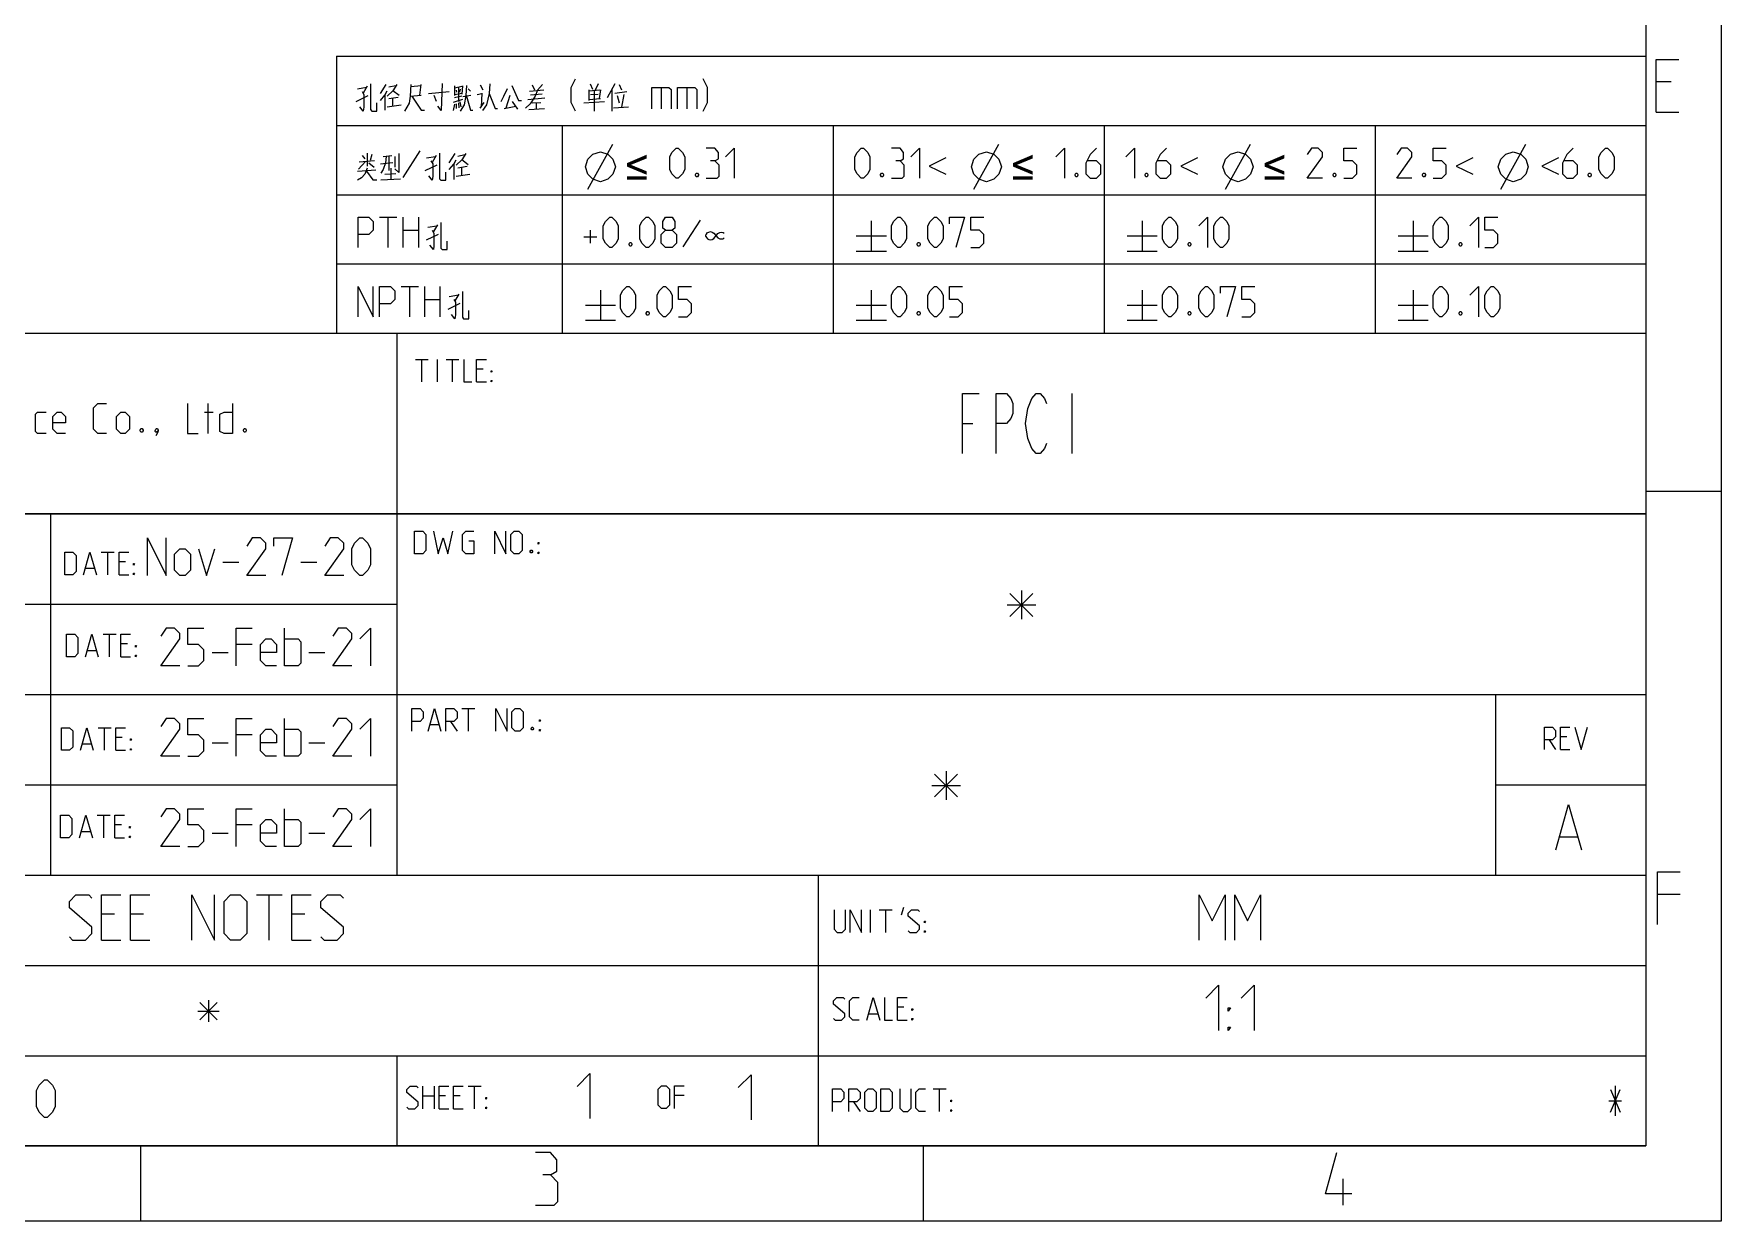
# Model space of a CAD drawing. Header units: millimetres. Extents: x 0 to 210, y 0 to 297.
# Drawn here: x 97.9 to 210, y 0 to 78.9 of the extents above; entities that cross this region are included whole.
import ezdxf

# ---------------------------------------------------------------- set-up
doc = ezdxf.new("R2010")
doc.units = ezdxf.units.MM
doc.header["$LTSCALE"] = 19.36
doc.layers.get('0').update_dxf_attribs({"linetype": 'CONTINUOUS'})

msp = doc.modelspace()

# ---------------------------------------------------------------- linework, layer by layer
at = {"color": 2}
for p, q in [((210, 297), (210, 0)), ((118, 77.4), (205, 77.4)), ((118, 77.4), (118, 59)), ((205, 77.4), (205, 59)), ((119.39, 75.243), (120, 75.34)), ((120.038, 75.404), (119.771, 74.952)), ((120.914, 74.92), (121.295, 75.533)), ((121.486, 75.372), (121.943, 75.469)), ((123.619, 75.436), (122.933, 75.372)), ((123.543, 74.823), (123.619, 75.533)), ((125.829, 75.436), (125.829, 74.791)), ((125.867, 75.307), (126.324, 75.404)), ((125.943, 75.146), (125.981, 75.017)), ((126.095, 75.372), (126.095, 74.404)), ((126.21, 75.21), (126.171, 75.017)), ((126.362, 75.436), (126.324, 74.888)), ((126.743, 75.243), (126.895, 75.081)), ((127.543, 75.501), (127.733, 75.178)), ((130.819, 75.081), (131.771, 75.178)), ((131.01, 75.501), (131.162, 75.178)), ((134.771, 75.178), (134.771, 74.469)), ((135.495, 75.146), (134.771, 75.081)), ((134.848, 75.565), (135, 75.21)), ((135.381, 75.565), (135.19, 75.146)), ((135.533, 75.178), (135.457, 74.598)), ((136.486, 75.565), (135.99, 74.63)), ((136.295, 75.178), (136.295, 73.759)), ((136.79, 75.533), (136.943, 75.178)), ((139.562, 75.329), (139.562, 73.9)), ((141.276, 75.329), (141.276, 73.9)), ((206.679, 75.695), (205.679, 75.695)), ((119.314, 74.404), (120.114, 74.791)), ((121.219, 74.823), (121.371, 75.114)), ((122.286, 74.146), (121.371, 74.017)), ((121.486, 74.598), (122.095, 74.694)), ((122.171, 74.791), (121.752, 75.114)), ((121.752, 74.081), (121.752, 74.63)), ((122.895, 74.759), (123.619, 74.823)), ((124.114, 74.92), (125.486, 75.049)), ((124.648, 74.404), (124.495, 74.791)), ((126.362, 74.533), (125.752, 74.34)), ((125.829, 74.21), (125.752, 73.791)), ((126.324, 74.759), (125.829, 74.63)), ((125.867, 74.856), (126.324, 74.952)), ((125.943, 74.243), (125.943, 73.92)), ((126.095, 74.307), (126.133, 73.985)), ((126.286, 74.049), (126.21, 74.372)), ((126.4, 74.727), (126.933, 74.823)), ((127.352, 74.856), (127.657, 74.92)), ((127.543, 73.952), (127.81, 74.34)), ((127.657, 74.952), (127.619, 74.017)), ((129.143, 73.92), (129.905, 74.081)), ((129.524, 74.791), (129.257, 73.952)), ((129.676, 74.404), (130.019, 73.888)), ((130.705, 74.533), (131.848, 74.63)), ((131.657, 74.888), (130.895, 74.823)), ((131.01, 74.307), (131.581, 74.34)), ((131.276, 74.307), (131.276, 73.856)), ((134.429, 74.307), (135.8, 74.404)), ((134.771, 74.533), (135.533, 74.598)), ((134.886, 74.856), (135.381, 74.888)), ((135.152, 73.759), (135.152, 75.114)), ((136.41, 73.985), (137.4, 74.049)), ((136.486, 74.952), (137.286, 75.049)), ((136.638, 74.791), (136.79, 74.307)), ((137.095, 74.856), (136.943, 74.017)), ((130.781, 73.856), (131.81, 73.92)), ((205.679, 73.695), (207.179, 73.695)), ((118, 72.8), (205, 72.8)), ((133, 72.8), (133, 59)), ((151, 72.8), (151, 59)), ((169, 72.8), (169, 59)), ((187, 72.8), (187, 59)), ((119.695, 70.804), (119.886, 70.578)), ((120.038, 70.965), (120.038, 70.094)), ((120.343, 70.869), (120.229, 70.481)), ((121.105, 70.74), (121.676, 70.804)), ((121.486, 70.772), (121.486, 69.804)), ((121.867, 70.74), (121.867, 70.03)), ((123.543, 71.11), (122.4, 69.348)), ((123.971, 70.643), (124.581, 70.74)), ((124.619, 70.804), (124.352, 70.352)), ((125.495, 70.32), (125.876, 70.933)), ((126.067, 70.772), (126.524, 70.869)), ((134.7, 68.562), (136.367, 71.562)), ((160.348, 68.562), (162.014, 71.562)), ((177.062, 68.562), (178.729, 71.562)), ((195.348, 68.562), (197.014, 71.562)), ((120.61, 69.836), (119.39, 69.74)), ((119.924, 70.417), (119.467, 69.901)), ((119.505, 70.385), (120.533, 70.481)), ((120.152, 70.32), (120.495, 70.03)), ((120.914, 70.256), (121.752, 70.352)), ((121.219, 69.578), (121.943, 69.61)), ((121.6, 69.965), (121.6, 69.256)), ((123.895, 69.804), (124.695, 70.191)), ((125.8, 70.223), (125.952, 70.514)), ((126.867, 69.546), (125.952, 69.417)), ((126.067, 69.998), (126.676, 70.094)), ((126.752, 70.191), (126.333, 70.514)), ((126.333, 69.481), (126.333, 70.03)), ((119.657, 69.32), (119.39, 69.159)), ((120.952, 69.191), (122.248, 69.256)), ((118, 68.2), (205, 68.2)), ((120.867, 66.7), (122.01, 66.7)), ((121.438, 64.7), (121.438, 66.7)), ((122.438, 64.7), (122.438, 66.7)), ((123.438, 66.7), (123.438, 64.7)), ((124.705, 66.204), (124.438, 65.752)), ((142.152, 66.51), (141.01, 64.748)), ((153.533, 66.462), (153.533, 64.462)), ((171.533, 66.462), (171.533, 64.462)), ((189.533, 66.462), (189.533, 64.462)), ((122.438, 65.843), (123.438, 65.843)), ((123.981, 65.204), (124.781, 65.591)), ((124.057, 66.043), (124.667, 66.14)), ((134.438, 65.414), (135.295, 65.414)), ((134.867, 64.986), (134.867, 65.843)), ((142.543, 65.527), (142.581, 65.591)), ((142.543, 65.43), (142.543, 65.527)), ((142.581, 65.591), (142.657, 65.688)), ((142.657, 65.688), (142.733, 65.72)), ((142.962, 65.72), (143.076, 65.656)), ((143.076, 65.656), (143.343, 65.333)), ((143.076, 65.301), (143.343, 65.623)), ((143.343, 65.623), (143.457, 65.688)), ((143.457, 65.688), (143.571, 65.72)), ((143.571, 65.72), (143.686, 65.688)), ((143.686, 65.688), (143.762, 65.656)), ((152.533, 65.462), (154.533, 65.462)), ((170.533, 65.462), (172.533, 65.462)), ((188.533, 65.462), (190.533, 65.462)), ((152.533, 64.462), (154.533, 64.462)), ((170.533, 64.462), (172.533, 64.462)), ((188.533, 64.462), (190.533, 64.462)), ((118, 63.6), (205, 63.6)), ((122.295, 62.1), (123.438, 62.1)), ((122.867, 60.1), (122.867, 62.1)), ((123.867, 60.1), (123.867, 62.1)), ((124.867, 62.1), (124.867, 60.1)), ((135.533, 61.862), (135.533, 59.862)), ((153.533, 61.862), (153.533, 59.862)), ((171.533, 61.862), (171.533, 59.862)), ((189.533, 61.862), (189.533, 59.862)), ((123.867, 61.243), (124.867, 61.243)), ((125.41, 60.604), (126.21, 60.991)), ((125.486, 61.443), (126.095, 61.54)), ((126.133, 61.604), (125.867, 61.152)), ((134.533, 60.862), (136.533, 60.862)), ((152.533, 60.862), (154.533, 60.862)), ((170.533, 60.862), (172.533, 60.862)), ((188.533, 60.862), (190.533, 60.862)), ((134.533, 59.862), (136.533, 59.862)), ((152.533, 59.862), (154.533, 59.862)), ((170.533, 59.862), (172.533, 59.862)), ((188.533, 59.862), (190.533, 59.862)), ((69, 59), (205, 59)), ((118, 59), (205, 59)), ((122, 59), (122, 23)), ((205, 59), (205, 5)), ((123.241, 57.26), (124.098, 57.26)), ((123.669, 55.76), (123.669, 57.26)), ((124.705, 55.76), (124.705, 57.26)), ((125.276, 57.26), (126.133, 57.26)), ((125.705, 55.76), (125.705, 57.26)), ((127.741, 56.617), (127.312, 56.617)), ((127.312, 55.76), (127.955, 55.76)), ((109.479, 52.33), (109.479, 54.33)), ((109.241, 53.758), (109.812, 53.758)), ((205, 48.5), (210, 48.5)), ((69, 47), (205, 47)), ((99, 47), (99, 23)), ((102.372, 44.457), (103.229, 44.457)), ((102.801, 42.957), (102.801, 44.457)), ((103.979, 43.815), (103.551, 43.815)), ((101.336, 43.386), (101.908, 43.386)), ((103.551, 42.957), (104.194, 42.957)), ((69, 41), (122, 41)), ((102.498, 39), (103.355, 39)), ((102.926, 37.5), (102.926, 39)), ((104.105, 38.357), (103.676, 38.357)), ((101.462, 37.928), (102.034, 37.928)), ((103.676, 37.5), (104.319, 37.5)), ((69, 35), (205, 35)), ((195, 35), (195, 23)), ((126.334, 34.07), (127.191, 34.07)), ((126.763, 32.57), (126.763, 34.07)), ((102.162, 32.791), (103.019, 32.791)), ((102.591, 31.291), (102.591, 32.791)), ((124.227, 32.999), (124.798, 32.999)), ((125.584, 33.213), (126.013, 32.57)), ((101.126, 31.72), (101.698, 31.72)), ((103.769, 32.148), (103.341, 32.148)), ((198.569, 31.979), (198.993, 31.343)), ((199.734, 32.19), (199.31, 32.19)), ((103.341, 31.291), (103.984, 31.291)), ((199.31, 31.343), (199.946, 31.343)), ((69, 29), (122, 29)), ((195, 29), (205, 29)), ((102.102, 26.971), (102.96, 26.971)), ((102.531, 25.471), (102.531, 26.971)), ((101.067, 25.899), (101.638, 25.899)), ((103.71, 26.328), (103.281, 26.328)), ((103.281, 25.471), (103.924, 25.471)), ((69, 23), (205, 23)), ((150, 23), (150, 5)), ((207.261, 21.716), (205.761, 21.716)), ((153.487, 19.194), (153.487, 20.694)), ((154.059, 20.694), (154.916, 20.694)), ((154.487, 19.194), (154.487, 20.694)), ((155.666, 20.837), (155.523, 20.337)), ((69, 17), (205, 17)), ((153.377, 13.79), (153.948, 13.79)), ((155.698, 14.218), (155.269, 14.218)), ((155.269, 13.361), (155.912, 13.361)), ((69, 11), (205, 11)), ((122, 11), (122, 5)), ((123.745, 7.476), (123.745, 8.976)), ((124.495, 8.976), (124.495, 7.476)), ((126.745, 8.976), (127.602, 8.976)), ((127.174, 7.476), (127.174, 8.976)), ((123.745, 8.334), (124.495, 8.334)), ((125.245, 8.334), (124.817, 8.334)), ((126.209, 8.334), (125.781, 8.334)), ((141.091, 8.346), (140.448, 8.346)), ((152.353, 7.934), (152.782, 7.291)), ((157.639, 8.791), (158.496, 8.791)), ((158.068, 7.291), (158.068, 8.791)), ((124.817, 7.476), (125.459, 7.476)), ((125.781, 7.476), (126.424, 7.476)), ((69, 5), (205, 5)), ((105, 0), (105, 5)), ((157, 0), (157, 5)), ((184.881, 1.073), (184.881, 2.823)), ((210, 0), (0, 0))]:
    msp.add_line(p, q, dxfattribs=at)
at = {"color": 7}
for p, q in [((205, 292), (205, 5)), ((166.86, 55), (166.86, 51)), ((159.58, 53), (160.28, 53)), ((205, 47), (25, 47)), ((110.443, 43.792), (111.514, 43.792)), ((115.621, 43.792), (116.693, 43.792)), ((162.738, 41.714), (164.262, 40.19)), ((164.262, 41.714), (162.738, 40.19)), ((163.5, 41.905), (163.5, 40)), ((162.548, 40.952), (164.452, 40.952)), ((114.55, 36.899), (114.55, 39.399)), ((112.407, 38.327), (111.336, 38.327)), ((109.729, 37.792), (110.8, 37.792)), ((116.157, 37.792), (117.229, 37.792)), ((114.55, 30.899), (114.55, 33.399)), ((109.729, 31.792), (110.8, 31.792)), ((112.407, 32.327), (111.336, 32.327)), ((116.157, 31.792), (117.229, 31.792)), ((157.738, 29.714), (159.262, 28.19)), ((159.262, 29.714), (157.738, 28.19)), ((158.5, 29.905), (158.5, 28)), ((157.548, 28.952), (159.452, 28.952)), ((114.55, 24.899), (114.55, 27.399)), ((109.729, 25.792), (110.8, 25.792)), ((112.407, 26.327), (111.336, 26.327)), ((116.157, 25.792), (117.229, 25.792)), ((199.286, 25.536), (200.429, 25.536)), ((112.679, 21.679), (114.393, 21.679)), ((113.536, 18.679), (113.536, 21.679)), ((103.25, 20.393), (102.393, 20.393)), ((105.179, 20.393), (104.321, 20.393)), ((115.893, 20.393), (115.036, 20.393)), ((102.393, 18.679), (103.679, 18.679)), ((104.321, 18.679), (105.607, 18.679)), ((115.036, 18.679), (116.321, 18.679)), ((109.5, 14.679), (109.5, 13.25)), ((108.786, 13.964), (110.214, 13.964)), ((108.929, 14.536), (110.071, 13.393)), ((110.071, 14.536), (108.929, 13.393)), ((202.96, 9), (202.96, 7)), ((202.54, 8), (203.38, 8)), ((202.645, 8.75), (203.275, 7.25)), ((202.645, 7.25), (203.275, 8.75)), ((205, 5), (25, 5))]:
    msp.add_line(p, q, dxfattribs=at)
at = {"color": 2}
for points in [[(205.679, 73.695), (205.679, 77.195), (207.179, 77.195)], [(120.267, 75.565), (120.267, 73.856), (120.343, 73.759), (120.686, 73.759), (120.686, 74.307)], [(122.019, 75.533), (121.752, 75.114), (121.371, 74.759)], [(122.933, 75.533), (122.895, 74.759), (122.819, 74.275), (122.514, 73.759)], [(125.029, 75.598), (124.952, 73.791), (124.724, 74.081)], [(126.629, 75.469), (126.59, 74.791), (126.476, 74.178), (126.21, 73.759)], [(128.19, 75.565), (128.152, 74.92), (128.533, 73.92), (128.686, 73.92)], [(129.333, 75.243), (129.105, 74.727), (128.914, 74.372)], [(129.638, 75.469), (130.095, 74.469), (130.286, 74.469)], [(131.695, 75.533), (131.352, 75.146), (131.2, 74.759), (130.857, 74.243), (130.552, 73.952)], [(133.886, 73.757), (133.6, 74.329), (133.6, 75.329), (133.886, 75.9)], [(138.943, 73.9), (138.943, 75.329), (140.086, 75.329), (140.229, 75.186), (140.229, 73.9)], [(140.657, 73.9), (140.657, 75.329), (141.8, 75.329), (141.943, 75.186), (141.943, 73.9)], [(142.371, 73.757), (142.657, 74.329), (142.657, 75.329), (142.371, 75.9)], [(119.695, 75.049), (119.81, 74.856), (119.81, 74.017), (119.771, 73.759), (119.543, 74.049)], [(120.914, 74.469), (121.219, 74.823), (121.219, 73.823)], [(123.01, 74.759), (123.619, 73.823), (123.848, 73.823)], [(126.629, 74.759), (126.895, 73.823), (127.048, 73.823)], [(128.152, 74.92), (127.962, 74.178), (127.695, 73.791)], [(121.295, 70.74), (121.257, 70.32), (121.105, 69.869), (120.952, 69.643)], [(122.133, 70.933), (122.133, 69.675), (121.867, 69.933)], [(124.848, 70.965), (124.848, 69.256), (124.924, 69.159), (125.267, 69.159), (125.267, 69.707)], [(126.6, 70.933), (126.333, 70.514), (125.952, 70.159)], [(134.533, 70.062), (134.7, 70.562), (135.033, 70.895), (135.533, 71.062), (136.033, 70.895), (136.367, 70.562), (136.533, 70.062), (136.367, 69.562), (136.033, 69.229), (135.533, 69.062), (135.033, 69.229), (134.7, 69.562), (134.533, 70.062)], [(140.138, 69.872), (140.138, 70.729), (140.281, 71.014), (140.566, 71.3), (140.709, 71.3), (140.995, 71.014), (141.138, 70.729), (141.138, 69.872), (140.995, 69.586), (140.709, 69.3), (140.566, 69.3), (140.281, 69.586), (140.138, 69.872)], [(143.138, 70.443), (143.376, 70.586), (143.376, 71.014), (143.138, 71.3), (142.566, 71.3)], [(143.852, 70.729), (144.423, 71.3), (144.423, 69.3)], [(152.438, 69.872), (152.438, 70.729), (152.581, 71.014), (152.867, 71.3), (153.01, 71.3), (153.295, 71.014), (153.438, 70.729), (153.438, 69.872), (153.295, 69.586), (153.01, 69.3), (152.867, 69.3), (152.581, 69.586), (152.438, 69.872)], [(155.438, 70.443), (155.676, 70.586), (155.676, 71.014), (155.438, 71.3), (154.867, 71.3)], [(156.152, 70.729), (156.724, 71.3), (156.724, 69.3)], [(158.486, 70.643), (157.381, 70.094), (158.486, 69.578)], [(160.181, 70.062), (160.348, 70.562), (160.681, 70.895), (161.181, 71.062), (161.681, 70.895), (162.014, 70.562), (162.181, 70.062), (162.014, 69.562), (161.681, 69.229), (161.181, 69.062), (160.681, 69.229), (160.348, 69.562), (160.181, 70.062)], [(165.785, 70.729), (166.357, 71.3), (166.357, 69.3)], [(168.5, 71.3), (168.071, 70.872), (167.785, 70.3), (167.785, 69.586), (168.071, 69.3), (168.5, 69.3), (168.785, 69.586), (168.785, 70.157), (168.5, 70.443), (167.881, 70.443)], [(170.438, 70.729), (171.01, 71.3), (171.01, 69.3)], [(173.152, 71.3), (172.724, 70.872), (172.438, 70.3), (172.438, 69.586), (172.724, 69.3), (173.152, 69.3), (173.438, 69.586), (173.438, 70.157), (173.152, 70.443), (172.533, 70.443)], [(175.2, 70.643), (174.095, 70.094), (175.2, 69.578)], [(176.895, 70.062), (177.062, 70.562), (177.395, 70.895), (177.895, 71.062), (178.395, 70.895), (178.729, 70.562), (178.895, 70.062), (178.729, 69.562), (178.395, 69.229), (177.895, 69.062), (177.395, 69.229), (177.062, 69.562), (176.895, 70.062)], [(183.5, 69.3), (182.5, 69.3), (183.5, 70.729), (183.5, 71.014), (183.214, 71.3), (182.785, 71.3), (182.5, 70.872)], [(184.928, 69.3), (185.5, 69.3), (185.785, 69.586), (185.785, 70.157), (185.5, 70.443), (184.928, 70.443), (184.928, 71.3), (185.785, 71.3)], [(189.438, 69.3), (188.438, 69.3), (189.438, 70.729), (189.438, 71.014), (189.152, 71.3), (188.724, 71.3), (188.438, 70.872)], [(190.867, 69.3), (191.438, 69.3), (191.724, 69.586), (191.724, 70.157), (191.438, 70.443), (190.867, 70.443), (190.867, 71.3), (191.724, 71.3)], [(193.486, 70.643), (192.381, 70.094), (193.486, 69.578)], [(195.181, 70.062), (195.348, 70.562), (195.681, 70.895), (196.181, 71.062), (196.681, 70.895), (197.014, 70.562), (197.181, 70.062), (197.014, 69.562), (196.681, 69.229), (196.181, 69.062), (195.681, 69.229), (195.348, 69.562), (195.181, 70.062)], [(199.181, 70.643), (198.076, 70.094), (199.181, 69.578)], [(200.162, 71.3), (199.733, 70.872), (199.448, 70.3), (199.448, 69.586), (199.733, 69.3), (200.162, 69.3), (200.448, 69.586), (200.448, 70.157), (200.162, 70.443), (199.543, 70.443)], [(201.876, 69.872), (201.876, 70.729), (202.019, 71.014), (202.305, 71.3), (202.448, 71.3), (202.733, 71.014), (202.876, 70.729), (202.876, 69.872), (202.733, 69.586), (202.448, 69.3), (202.305, 69.3), (202.019, 69.586), (201.876, 69.872)], [(120.038, 69.965), (119.886, 69.578), (119.657, 69.32)], [(120, 69.772), (120.419, 69.191), (120.686, 69.191)], [(124.276, 70.449), (124.39, 70.256), (124.39, 69.417), (124.352, 69.159), (124.124, 69.449)], [(125.495, 69.869), (125.8, 70.223), (125.8, 69.223)], [(141.995, 69.634), (142.042, 69.538), (142.042, 69.491), (141.995, 69.395), (141.9, 69.395), (141.852, 69.491), (141.852, 69.538), (141.9, 69.634), (141.995, 69.634)], [(142.566, 69.3), (143.281, 69.3), (143.423, 69.443), (143.423, 70.157), (143.138, 70.443), (142.852, 70.443)], [(154.295, 69.634), (154.343, 69.538), (154.343, 69.491), (154.295, 69.395), (154.2, 69.395), (154.152, 69.491), (154.152, 69.538), (154.2, 69.634), (154.295, 69.634)], [(154.867, 69.3), (155.581, 69.3), (155.724, 69.443), (155.724, 70.157), (155.438, 70.443), (155.152, 70.443)], [(167.214, 69.634), (167.262, 69.538), (167.262, 69.491), (167.214, 69.395), (167.119, 69.395), (167.071, 69.491), (167.071, 69.538), (167.119, 69.634), (167.214, 69.634)], [(171.867, 69.634), (171.914, 69.538), (171.914, 69.491), (171.867, 69.395), (171.771, 69.395), (171.724, 69.491), (171.724, 69.538), (171.771, 69.634), (171.867, 69.634)], [(184.357, 69.634), (184.404, 69.538), (184.404, 69.491), (184.357, 69.395), (184.262, 69.395), (184.214, 69.491), (184.214, 69.538), (184.262, 69.634), (184.357, 69.634)], [(190.295, 69.634), (190.343, 69.538), (190.343, 69.491), (190.295, 69.395), (190.2, 69.395), (190.152, 69.491), (190.152, 69.538), (190.2, 69.634), (190.295, 69.634)], [(201.305, 69.634), (201.352, 69.538), (201.352, 69.491), (201.305, 69.395), (201.21, 69.395), (201.162, 69.491), (201.162, 69.538), (201.21, 69.634), (201.305, 69.634)], [(119.438, 64.7), (119.438, 66.7), (120.152, 66.7), (120.438, 66.414), (120.438, 65.843), (120.152, 65.557), (119.438, 65.557)], [(124.933, 66.365), (124.933, 64.656), (125.01, 64.559), (125.352, 64.559), (125.352, 65.107)], [(135.724, 65.272), (135.724, 66.129), (135.867, 66.414), (136.152, 66.7), (136.295, 66.7), (136.581, 66.414), (136.724, 66.129), (136.724, 65.272), (136.581, 64.986), (136.295, 64.7), (136.152, 64.7), (135.867, 64.986), (135.724, 65.272)], [(138.152, 65.272), (138.152, 66.129), (138.295, 66.414), (138.581, 66.7), (138.724, 66.7), (139.01, 66.414), (139.152, 66.129), (139.152, 65.272), (139.01, 64.986), (138.724, 64.7), (138.581, 64.7), (138.295, 64.986), (138.152, 65.272)], [(139.867, 65.843), (139.676, 65.986), (139.676, 66.414), (139.867, 66.7), (140.295, 66.7), (140.486, 66.414), (140.486, 65.986), (140.295, 65.843), (140.581, 65.557), (140.581, 64.986), (140.295, 64.7), (139.867, 64.7), (139.581, 64.986)], [(154.867, 65.272), (154.867, 66.129), (155.01, 66.414), (155.295, 66.7), (155.438, 66.7), (155.724, 66.414), (155.867, 66.129), (155.867, 65.272), (155.724, 64.986), (155.438, 64.7), (155.295, 64.7), (155.01, 64.986), (154.867, 65.272)], [(157.295, 65.272), (157.295, 66.129), (157.438, 66.414), (157.724, 66.7), (157.867, 66.7), (158.152, 66.414), (158.295, 66.129), (158.295, 65.272), (158.152, 64.986), (157.867, 64.7), (157.724, 64.7), (157.438, 64.986), (157.295, 65.272)], [(158.724, 66.272), (158.724, 66.7), (159.724, 66.7), (159.152, 64.7)], [(160.152, 64.7), (160.724, 64.7), (161.01, 64.986), (161.01, 65.557), (160.724, 65.843), (160.152, 65.843), (160.152, 66.7), (161.01, 66.7)], [(172.867, 65.272), (172.867, 66.129), (173.01, 66.414), (173.295, 66.7), (173.438, 66.7), (173.724, 66.414), (173.867, 66.129), (173.867, 65.272), (173.724, 64.986), (173.438, 64.7), (173.295, 64.7), (173.01, 64.986), (172.867, 65.272)], [(175.295, 66.129), (175.867, 66.7), (175.867, 64.7)], [(176.295, 65.272), (176.295, 66.129), (176.438, 66.414), (176.724, 66.7), (176.867, 66.7), (177.152, 66.414), (177.295, 66.129), (177.295, 65.272), (177.152, 64.986), (176.867, 64.7), (176.724, 64.7), (176.438, 64.986), (176.295, 65.272)], [(190.867, 65.272), (190.867, 66.129), (191.01, 66.414), (191.295, 66.7), (191.438, 66.7), (191.724, 66.414), (191.867, 66.129), (191.867, 65.272), (191.724, 64.986), (191.438, 64.7), (191.295, 64.7), (191.01, 64.986), (190.867, 65.272)], [(193.295, 66.129), (193.867, 66.7), (193.867, 64.7)], [(194.295, 64.7), (194.867, 64.7), (195.152, 64.986), (195.152, 65.557), (194.867, 65.843), (194.295, 65.843), (194.295, 66.7), (195.152, 66.7)], [(124.362, 65.849), (124.476, 65.656), (124.476, 64.817), (124.438, 64.559), (124.21, 64.849)], [(137.581, 65.034), (137.629, 64.938), (137.629, 64.891), (137.581, 64.795), (137.486, 64.795), (137.438, 64.891), (137.438, 64.938), (137.486, 65.034), (137.581, 65.034)], [(139.581, 64.986), (139.581, 65.557), (139.867, 65.843), (140.295, 65.843)], [(142.543, 65.43), (142.581, 65.365), (142.657, 65.269), (142.733, 65.236)], [(142.733, 65.72), (142.848, 65.752), (142.962, 65.72)], [(142.733, 65.236), (142.848, 65.204), (142.962, 65.236), (143.076, 65.301)], [(143.343, 65.333), (143.457, 65.269), (143.571, 65.269), (143.686, 65.269), (143.762, 65.333)], [(156.724, 65.034), (156.771, 64.938), (156.771, 64.891), (156.724, 64.795), (156.629, 64.795), (156.581, 64.891), (156.581, 64.938), (156.629, 65.034), (156.724, 65.034)], [(174.724, 65.034), (174.771, 64.938), (174.771, 64.891), (174.724, 64.795), (174.629, 64.795), (174.581, 64.891), (174.581, 64.938), (174.629, 65.034), (174.724, 65.034)], [(192.724, 65.034), (192.771, 64.938), (192.771, 64.891), (192.724, 64.795), (192.629, 64.795), (192.581, 64.891), (192.581, 64.938), (192.629, 65.034), (192.724, 65.034)], [(119.438, 60.1), (119.438, 62.1), (120.438, 60.1), (120.438, 62.1)], [(120.867, 60.1), (120.867, 62.1), (121.581, 62.1), (121.867, 61.814), (121.867, 61.243), (121.581, 60.957), (120.867, 60.957)], [(126.362, 61.765), (126.362, 60.056), (126.438, 59.959), (126.781, 59.959), (126.781, 60.507)], [(136.867, 60.672), (136.867, 61.529), (137.01, 61.814), (137.295, 62.1), (137.438, 62.1), (137.724, 61.814), (137.867, 61.529), (137.867, 60.672), (137.724, 60.386), (137.438, 60.1), (137.295, 60.1), (137.01, 60.386), (136.867, 60.672)], [(139.295, 60.672), (139.295, 61.529), (139.438, 61.814), (139.724, 62.1), (139.867, 62.1), (140.152, 61.814), (140.295, 61.529), (140.295, 60.672), (140.152, 60.386), (139.867, 60.1), (139.724, 60.1), (139.438, 60.386), (139.295, 60.672)], [(140.724, 60.1), (141.295, 60.1), (141.581, 60.386), (141.581, 60.957), (141.295, 61.243), (140.724, 61.243), (140.724, 62.1), (141.581, 62.1)], [(154.867, 60.672), (154.867, 61.529), (155.01, 61.814), (155.295, 62.1), (155.438, 62.1), (155.724, 61.814), (155.867, 61.529), (155.867, 60.672), (155.724, 60.386), (155.438, 60.1), (155.295, 60.1), (155.01, 60.386), (154.867, 60.672)], [(157.295, 60.672), (157.295, 61.529), (157.438, 61.814), (157.724, 62.1), (157.867, 62.1), (158.152, 61.814), (158.295, 61.529), (158.295, 60.672), (158.152, 60.386), (157.867, 60.1), (157.724, 60.1), (157.438, 60.386), (157.295, 60.672)], [(158.724, 60.1), (159.295, 60.1), (159.581, 60.386), (159.581, 60.957), (159.295, 61.243), (158.724, 61.243), (158.724, 62.1), (159.581, 62.1)], [(172.867, 60.672), (172.867, 61.529), (173.01, 61.814), (173.295, 62.1), (173.438, 62.1), (173.724, 61.814), (173.867, 61.529), (173.867, 60.672), (173.724, 60.386), (173.438, 60.1), (173.295, 60.1), (173.01, 60.386), (172.867, 60.672)], [(175.295, 60.672), (175.295, 61.529), (175.438, 61.814), (175.724, 62.1), (175.867, 62.1), (176.152, 61.814), (176.295, 61.529), (176.295, 60.672), (176.152, 60.386), (175.867, 60.1), (175.724, 60.1), (175.438, 60.386), (175.295, 60.672)], [(176.724, 61.672), (176.724, 62.1), (177.724, 62.1), (177.152, 60.1)], [(178.152, 60.1), (178.724, 60.1), (179.01, 60.386), (179.01, 60.957), (178.724, 61.243), (178.152, 61.243), (178.152, 62.1), (179.01, 62.1)], [(190.867, 60.672), (190.867, 61.529), (191.01, 61.814), (191.295, 62.1), (191.438, 62.1), (191.724, 61.814), (191.867, 61.529), (191.867, 60.672), (191.724, 60.386), (191.438, 60.1), (191.295, 60.1), (191.01, 60.386), (190.867, 60.672)], [(193.295, 61.529), (193.867, 62.1), (193.867, 60.1)], [(194.295, 60.672), (194.295, 61.529), (194.438, 61.814), (194.724, 62.1), (194.867, 62.1), (195.152, 61.814), (195.295, 61.529), (195.295, 60.672), (195.152, 60.386), (194.867, 60.1), (194.724, 60.1), (194.438, 60.386), (194.295, 60.672)], [(125.79, 61.249), (125.905, 61.056), (125.905, 60.217), (125.867, 59.959), (125.638, 60.249)], [(138.724, 60.434), (138.771, 60.338), (138.771, 60.291), (138.724, 60.195), (138.629, 60.195), (138.581, 60.291), (138.581, 60.338), (138.629, 60.434), (138.724, 60.434)], [(156.724, 60.434), (156.771, 60.338), (156.771, 60.291), (156.724, 60.195), (156.629, 60.195), (156.581, 60.291), (156.581, 60.338), (156.629, 60.434), (156.724, 60.434)], [(174.724, 60.434), (174.771, 60.338), (174.771, 60.291), (174.724, 60.195), (174.629, 60.195), (174.581, 60.291), (174.581, 60.338), (174.629, 60.434), (174.724, 60.434)], [(192.724, 60.434), (192.771, 60.338), (192.771, 60.291), (192.724, 60.195), (192.629, 60.195), (192.581, 60.291), (192.581, 60.338), (192.629, 60.434), (192.724, 60.434)], [(126.455, 57.26), (126.455, 55.76), (126.991, 55.76)], [(127.312, 55.76), (127.312, 57.26), (127.955, 57.26)], [(128.276, 56.403), (128.276, 56.51), (128.348, 56.51), (128.276, 56.403)], [(128.276, 55.76), (128.276, 55.867), (128.348, 55.867), (128.276, 55.76)], [(102.717, 52.33), (102.146, 52.33), (101.86, 52.616), (101.86, 54.044), (102.146, 54.33), (102.717, 54.33)], [(108.098, 54.33), (108.098, 52.33), (108.812, 52.33)], [(111.098, 54.33), (111.098, 52.33), (110.527, 52.33), (110.241, 52.473), (110.241, 53.616), (110.527, 53.758), (111.098, 53.758)], [(98.717, 52.33), (98.146, 52.33), (98.003, 52.473), (98.003, 53.616), (98.146, 53.758), (98.717, 53.758)], [(100.003, 52.33), (99.431, 52.33), (99.146, 52.616), (99.146, 53.473), (99.431, 53.758), (99.717, 53.758), (100.003, 53.473), (100.003, 53.044), (99.146, 53.044)], [(103.384, 52.616), (103.384, 53.473), (103.67, 53.758), (103.955, 53.758), (104.241, 53.473), (104.241, 52.616), (103.955, 52.33), (103.67, 52.33), (103.384, 52.616)], [(105.098, 52.663), (105.146, 52.568), (105.146, 52.52), (105.098, 52.425), (105.003, 52.425), (104.955, 52.52), (104.955, 52.568), (105.003, 52.663), (105.098, 52.663)], [(106.098, 52.663), (106.146, 52.568), (106.146, 52.52), (106.05, 52.425), (106.003, 52.425), (105.955, 52.473), (105.955, 52.52), (106.003, 52.616), (106.05, 52.663), (106.098, 52.663)], [(106.146, 52.52), (106.098, 52.378), (106.003, 52.187)], [(111.955, 52.663), (112.003, 52.568), (112.003, 52.52), (111.955, 52.425), (111.86, 52.425), (111.812, 52.52), (111.812, 52.568), (111.86, 52.663), (111.955, 52.663)], [(123.189, 44.342), (123.189, 45.842), (123.725, 45.842), (123.939, 45.628), (123.939, 44.557), (123.725, 44.342), (123.189, 44.342)], [(124.439, 45.842), (124.761, 44.342), (125.082, 45.414), (125.403, 44.342), (125.725, 45.842)], [(126.796, 45.2), (127.118, 45.2), (127.118, 44.342), (126.582, 44.342), (126.368, 44.557), (126.368, 45.628), (126.582, 45.842), (127.118, 45.842)], [(128.511, 44.342), (128.511, 45.842), (129.261, 44.342), (129.261, 45.842)], [(129.582, 44.557), (129.582, 45.628), (129.796, 45.842), (130.118, 45.842), (130.332, 45.628), (130.332, 44.557), (130.118, 44.342), (129.796, 44.342), (129.582, 44.557)], [(131.403, 44.985), (131.403, 45.092), (131.475, 45.092), (131.403, 44.985)], [(99.944, 42.957), (99.944, 44.457), (100.479, 44.457), (100.694, 44.243), (100.694, 43.172), (100.479, 42.957), (99.944, 42.957)], [(101.194, 42.957), (101.622, 44.457), (102.051, 42.957)], [(103.551, 42.957), (103.551, 44.457), (104.194, 44.457)], [(130.975, 44.592), (131.011, 44.521), (131.011, 44.485), (130.975, 44.414), (130.903, 44.414), (130.868, 44.485), (130.868, 44.521), (130.903, 44.592), (130.975, 44.592)], [(131.403, 44.342), (131.403, 44.45), (131.475, 44.45), (131.403, 44.342)], [(104.515, 43.6), (104.515, 43.707), (104.586, 43.707), (104.515, 43.6)], [(104.515, 42.957), (104.515, 43.065), (104.586, 43.065), (104.515, 42.957)], [(100.069, 37.5), (100.069, 39), (100.605, 39), (100.819, 38.786), (100.819, 37.714), (100.605, 37.5), (100.069, 37.5)], [(101.319, 37.5), (101.748, 39), (102.176, 37.5)], [(103.676, 37.5), (103.676, 39), (104.319, 39)], [(104.641, 38.143), (104.641, 38.25), (104.712, 38.25), (104.641, 38.143)], [(104.641, 37.5), (104.641, 37.607), (104.712, 37.607), (104.641, 37.5)], [(123.013, 32.57), (123.013, 34.07), (123.548, 34.07), (123.763, 33.856), (123.763, 33.427), (123.548, 33.213), (123.013, 33.213)], [(124.084, 32.57), (124.513, 34.07), (124.941, 32.57)], [(125.263, 32.57), (125.263, 34.07), (125.798, 34.07), (126.013, 33.856), (126.013, 33.427), (125.798, 33.213), (125.263, 33.213)], [(128.584, 32.57), (128.584, 34.07), (129.334, 32.57), (129.334, 34.07)], [(129.655, 32.785), (129.655, 33.856), (129.87, 34.07), (130.191, 34.07), (130.405, 33.856), (130.405, 32.785), (130.191, 32.57), (129.87, 32.57), (129.655, 32.785)], [(99.734, 31.291), (99.734, 32.791), (100.269, 32.791), (100.484, 32.577), (100.484, 31.505), (100.269, 31.291), (99.734, 31.291)], [(100.984, 31.291), (101.412, 32.791), (101.841, 31.291)], [(103.341, 31.291), (103.341, 32.791), (103.984, 32.791)], [(131.048, 32.82), (131.084, 32.749), (131.084, 32.713), (131.048, 32.642), (130.977, 32.642), (130.941, 32.713), (130.941, 32.749), (130.977, 32.82), (131.048, 32.82)], [(131.477, 33.213), (131.477, 33.32), (131.548, 33.32), (131.477, 33.213)], [(131.477, 32.57), (131.477, 32.677), (131.548, 32.677), (131.477, 32.57)], [(198.251, 31.343), (198.251, 32.826), (198.781, 32.826), (198.993, 32.614), (198.993, 32.19), (198.781, 31.979), (198.251, 31.979)], [(199.31, 31.343), (199.31, 32.826), (199.946, 32.826)], [(200.264, 32.826), (200.688, 31.343), (201.112, 32.826)], [(104.305, 31.934), (104.305, 32.041), (104.377, 32.041), (104.305, 31.934)], [(104.305, 31.291), (104.305, 31.398), (104.377, 31.398), (104.305, 31.291)], [(99.674, 25.471), (99.674, 26.971), (100.21, 26.971), (100.424, 26.757), (100.424, 25.685), (100.21, 25.471), (99.674, 25.471)], [(100.924, 25.471), (101.352, 26.971), (101.781, 25.471)], [(103.281, 25.471), (103.281, 26.971), (103.924, 26.971)], [(104.245, 26.114), (104.245, 26.221), (104.317, 26.221), (104.245, 26.114)], [(104.245, 25.471), (104.245, 25.578), (104.317, 25.578), (104.245, 25.471)], [(205.761, 19.716), (205.761, 23.216), (207.261, 23.216)], [(151.059, 20.694), (151.059, 19.408), (151.273, 19.194), (151.595, 19.194), (151.809, 19.408), (151.809, 20.694)], [(152.13, 19.194), (152.13, 20.694), (152.88, 19.194), (152.88, 20.694)], [(155.987, 19.301), (156.095, 19.194), (156.523, 19.194), (156.737, 19.408), (156.737, 19.622), (155.987, 20.265), (155.987, 20.48), (156.202, 20.694), (156.63, 20.694), (156.737, 20.587)], [(157.059, 19.837), (157.059, 19.944), (157.13, 19.944), (157.059, 19.837)], [(157.059, 19.194), (157.059, 19.301), (157.13, 19.301), (157.059, 19.194)], [(151.019, 13.468), (151.127, 13.361), (151.555, 13.361), (151.769, 13.575), (151.769, 13.79), (151.019, 14.433), (151.019, 14.647), (151.234, 14.861), (151.662, 14.861), (151.769, 14.754)], [(152.734, 13.361), (152.305, 13.361), (152.091, 13.575), (152.091, 14.647), (152.305, 14.861), (152.734, 14.861)], [(153.234, 13.361), (153.662, 14.861), (154.091, 13.361)], [(154.412, 14.861), (154.412, 13.361), (154.948, 13.361)], [(155.269, 13.361), (155.269, 14.861), (155.912, 14.861)], [(156.234, 14.004), (156.234, 14.111), (156.305, 14.111), (156.234, 14.004)], [(156.234, 13.361), (156.234, 13.468), (156.305, 13.468), (156.234, 13.361)], [(122.674, 7.584), (122.781, 7.476), (123.209, 7.476), (123.424, 7.691), (123.424, 7.905), (122.674, 8.548), (122.674, 8.762), (122.888, 8.976), (123.317, 8.976), (123.424, 8.869)], [(124.817, 7.476), (124.817, 8.976), (125.459, 8.976)], [(125.781, 7.476), (125.781, 8.976), (126.424, 8.976)], [(139.376, 7.703), (139.376, 8.775), (139.591, 8.989), (139.912, 8.989), (140.126, 8.775), (140.126, 7.703), (139.912, 7.489), (139.591, 7.489), (139.376, 7.703)], [(140.448, 7.489), (140.448, 8.989), (141.091, 8.989)], [(127.924, 8.119), (127.924, 8.226), (127.995, 8.226), (127.924, 8.119)], [(150.961, 7.291), (150.961, 8.791), (151.496, 8.791), (151.711, 8.577), (151.711, 8.149), (151.496, 7.934), (150.961, 7.934)], [(152.032, 7.291), (152.032, 8.791), (152.568, 8.791), (152.782, 8.577), (152.782, 8.149), (152.568, 7.934), (152.032, 7.934)], [(153.103, 7.506), (153.103, 8.577), (153.318, 8.791), (153.639, 8.791), (153.853, 8.577), (153.853, 7.506), (153.639, 7.291), (153.318, 7.291), (153.103, 7.506)], [(154.175, 7.291), (154.175, 8.791), (154.711, 8.791), (154.925, 8.577), (154.925, 7.506), (154.711, 7.291), (154.175, 7.291)], [(155.425, 8.791), (155.425, 7.506), (155.639, 7.291), (155.961, 7.291), (156.175, 7.506), (156.175, 8.791)], [(157.139, 7.291), (156.711, 7.291), (156.496, 7.506), (156.496, 8.577), (156.711, 8.791), (157.139, 8.791)], [(158.818, 7.934), (158.818, 8.041), (158.889, 8.041), (158.818, 7.934)], [(127.924, 7.476), (127.924, 7.584), (127.995, 7.584), (127.924, 7.476)], [(158.818, 7.291), (158.818, 7.399), (158.889, 7.399), (158.818, 7.291)], [(132.215, 3.073), (132.631, 3.323), (132.631, 4.073), (132.215, 4.573), (131.215, 4.573)], [(185.465, 1.823), (183.715, 1.823), (184.465, 4.573)], [(131.215, 1.073), (132.465, 1.073), (132.715, 1.323), (132.715, 2.573), (132.215, 3.073), (131.715, 3.073)]]:
    msp.add_lwpolyline(points, dxfattribs=at)
at = {"color": 7}
for points in [[(159.58, 51), (159.58, 55), (160.7, 55)], [(161.82, 51), (161.82, 55), (162.52, 55), (162.8, 54.667), (162.94, 54.333), (162.94, 53.667), (162.8, 53.333), (162.52, 53), (161.82, 53)], [(165.18, 51.667), (165.04, 51.333), (164.76, 51), (164.48, 51), (164.2, 51.333), (164.06, 51.667), (163.92, 52), (163.78, 53), (163.92, 54), (164.06, 54.333), (164.2, 54.667), (164.48, 55), (164.76, 55), (165.04, 54.667), (165.18, 54.333)], [(105.443, 42.899), (105.443, 45.399), (106.693, 42.899), (106.693, 45.399)], [(113.3, 42.899), (112.05, 42.899), (113.3, 44.685), (113.3, 45.042), (112.943, 45.399), (112.407, 45.399), (112.05, 44.863)], [(113.836, 44.863), (113.836, 45.399), (115.086, 45.399), (114.371, 42.899)], [(118.479, 42.899), (117.229, 42.899), (118.479, 44.685), (118.479, 45.042), (118.121, 45.399), (117.586, 45.399), (117.229, 44.863)], [(119.014, 43.613), (119.014, 44.685), (119.193, 45.042), (119.55, 45.399), (119.729, 45.399), (120.086, 45.042), (120.264, 44.685), (120.264, 43.613), (120.086, 43.256), (119.729, 42.899), (119.55, 42.899), (119.193, 43.256), (119.014, 43.613)], [(107.229, 43.256), (107.229, 44.327), (107.586, 44.685), (107.943, 44.685), (108.3, 44.327), (108.3, 43.256), (107.943, 42.899), (107.586, 42.899), (107.229, 43.256)], [(108.836, 44.685), (109.371, 42.899), (109.907, 44.685)], [(107.586, 36.899), (106.336, 36.899), (107.586, 38.685), (107.586, 39.042), (107.229, 39.399), (106.693, 39.399), (106.336, 38.863)], [(108.121, 36.899), (108.836, 36.899), (109.193, 37.256), (109.193, 37.97), (108.836, 38.327), (108.121, 38.327), (108.121, 39.399), (109.193, 39.399)], [(111.336, 36.899), (111.336, 39.399), (112.407, 39.399)], [(119.014, 36.899), (117.764, 36.899), (119.014, 38.685), (119.014, 39.042), (118.657, 39.399), (118.121, 39.399), (117.764, 38.863)], [(119.55, 38.685), (120.264, 39.399), (120.264, 36.899)], [(114.014, 36.899), (113.3, 36.899), (112.943, 37.256), (112.943, 38.327), (113.3, 38.685), (113.657, 38.685), (114.014, 38.327), (114.014, 37.792), (112.943, 37.792)], [(114.55, 38.685), (115.443, 38.685), (115.621, 38.506), (115.621, 37.077), (115.443, 36.899), (114.55, 36.899)], [(107.586, 30.899), (106.336, 30.899), (107.586, 32.685), (107.586, 33.042), (107.229, 33.399), (106.693, 33.399), (106.336, 32.863)], [(108.121, 30.899), (108.836, 30.899), (109.193, 31.256), (109.193, 31.97), (108.836, 32.327), (108.121, 32.327), (108.121, 33.399), (109.193, 33.399)], [(111.336, 30.899), (111.336, 33.399), (112.407, 33.399)], [(114.014, 30.899), (113.3, 30.899), (112.943, 31.256), (112.943, 32.327), (113.3, 32.685), (113.657, 32.685), (114.014, 32.327), (114.014, 31.792), (112.943, 31.792)], [(114.55, 32.685), (115.443, 32.685), (115.621, 32.506), (115.621, 31.077), (115.443, 30.899), (114.55, 30.899)], [(119.014, 30.899), (117.764, 30.899), (119.014, 32.685), (119.014, 33.042), (118.657, 33.399), (118.121, 33.399), (117.764, 32.863)], [(119.55, 32.685), (120.264, 33.399), (120.264, 30.899)], [(107.586, 24.899), (106.336, 24.899), (107.586, 26.685), (107.586, 27.042), (107.229, 27.399), (106.693, 27.399), (106.336, 26.863)], [(108.121, 24.899), (108.836, 24.899), (109.193, 25.256), (109.193, 25.97), (108.836, 26.327), (108.121, 26.327), (108.121, 27.399), (109.193, 27.399)], [(111.336, 24.899), (111.336, 27.399), (112.407, 27.399)], [(119.014, 24.899), (117.764, 24.899), (119.014, 26.685), (119.014, 27.042), (118.657, 27.399), (118.121, 27.399), (117.764, 26.863)], [(119.55, 26.685), (120.264, 27.399), (120.264, 24.899)], [(199, 24.679), (199.857, 27.679), (200.714, 24.679)], [(114.014, 24.899), (113.3, 24.899), (112.943, 25.256), (112.943, 26.327), (113.3, 26.685), (113.657, 26.685), (114.014, 26.327), (114.014, 25.792), (112.943, 25.792)], [(114.55, 26.685), (115.443, 26.685), (115.621, 26.506), (115.621, 25.077), (115.443, 24.899), (114.55, 24.899)], [(100.25, 18.893), (100.464, 18.679), (101.321, 18.679), (101.75, 19.107), (101.75, 19.536), (100.25, 20.821), (100.25, 21.25), (100.679, 21.679), (101.536, 21.679), (101.75, 21.464)], [(102.393, 18.679), (102.393, 21.679), (103.679, 21.679)], [(104.321, 18.679), (104.321, 21.679), (105.607, 21.679)], [(108.393, 18.679), (108.393, 21.679), (109.893, 18.679), (109.893, 21.679)], [(110.536, 19.107), (110.536, 21.25), (110.964, 21.679), (111.607, 21.679), (112.036, 21.25), (112.036, 19.107), (111.607, 18.679), (110.964, 18.679), (110.536, 19.107)], [(115.036, 18.679), (115.036, 21.679), (116.321, 21.679)], [(116.964, 18.893), (117.179, 18.679), (118.036, 18.679), (118.464, 19.107), (118.464, 19.536), (116.964, 20.821), (116.964, 21.25), (117.393, 21.679), (118.25, 21.679), (118.464, 21.464)], [(175.321, 18.679), (175.321, 21.679), (176.179, 19.964), (177.036, 21.679), (177.036, 18.679)], [(177.679, 18.679), (177.679, 21.679), (178.536, 19.964), (179.393, 21.679), (179.393, 18.679)], [(175.75, 14.821), (176.607, 15.679), (176.607, 12.679)], [(178.107, 14.821), (178.964, 15.679), (178.964, 12.679)], [(177.25, 13.964), (177.25, 14.179), (177.393, 14.179), (177.25, 13.964)], [(177.25, 12.679), (177.25, 12.893), (177.393, 12.893), (177.25, 12.679)], [(98.06, 7.613), (98.06, 8.685), (98.238, 9.042), (98.595, 9.399), (98.774, 9.399), (99.131, 9.042), (99.31, 8.685), (99.31, 7.613), (99.131, 7.256), (98.774, 6.899), (98.595, 6.899), (98.238, 7.256), (98.06, 7.613)], [(133.979, 8.96), (134.836, 9.817), (134.836, 6.817)], [(144.69, 8.876), (145.547, 9.733), (145.547, 6.733)]]:
    msp.add_lwpolyline(points, dxfattribs=at)
at = {"color": 2}
for points in [[(138.601, 70.61), (137.302, 70.303), (138.601, 70.858)], [(164.249, 70.61), (162.95, 70.303), (164.249, 70.858)], [(180.963, 70.61), (179.664, 70.303), (180.963, 70.858)], [(137.302, 70.303), (138.601, 70.61), (137.565, 70.186)], [(137.565, 70.186), (137.302, 70.069), (137.302, 70.303)], [(137.302, 70.069), (137.565, 70.186), (138.601, 69.763)], [(138.601, 69.763), (138.601, 69.529), (137.302, 70.069)], [(162.95, 70.303), (164.249, 70.61), (163.213, 70.186)], [(163.213, 70.186), (162.95, 70.069), (162.95, 70.303)], [(162.95, 70.069), (163.213, 70.186), (164.249, 69.763)], [(164.249, 69.763), (164.249, 69.529), (162.95, 70.069)], [(179.664, 70.303), (180.963, 70.61), (179.927, 70.186)], [(179.927, 70.186), (179.664, 70.069), (179.664, 70.303)], [(179.664, 70.069), (179.927, 70.186), (180.963, 69.763)], [(180.963, 69.763), (180.963, 69.529), (179.664, 70.069)], [(138.601, 69.427), (137.302, 69.193), (137.302, 69.427)], [(137.302, 69.193), (138.601, 69.427), (138.601, 69.193)], [(164.249, 69.427), (162.95, 69.193), (162.95, 69.427)], [(162.95, 69.193), (164.249, 69.427), (164.249, 69.193)], [(180.963, 69.427), (179.664, 69.193), (179.664, 69.427)], [(179.664, 69.193), (180.963, 69.427), (180.963, 69.193)]]:
    msp.add_solid(points, dxfattribs=at)

doc.saveas('drawing.dxf')
